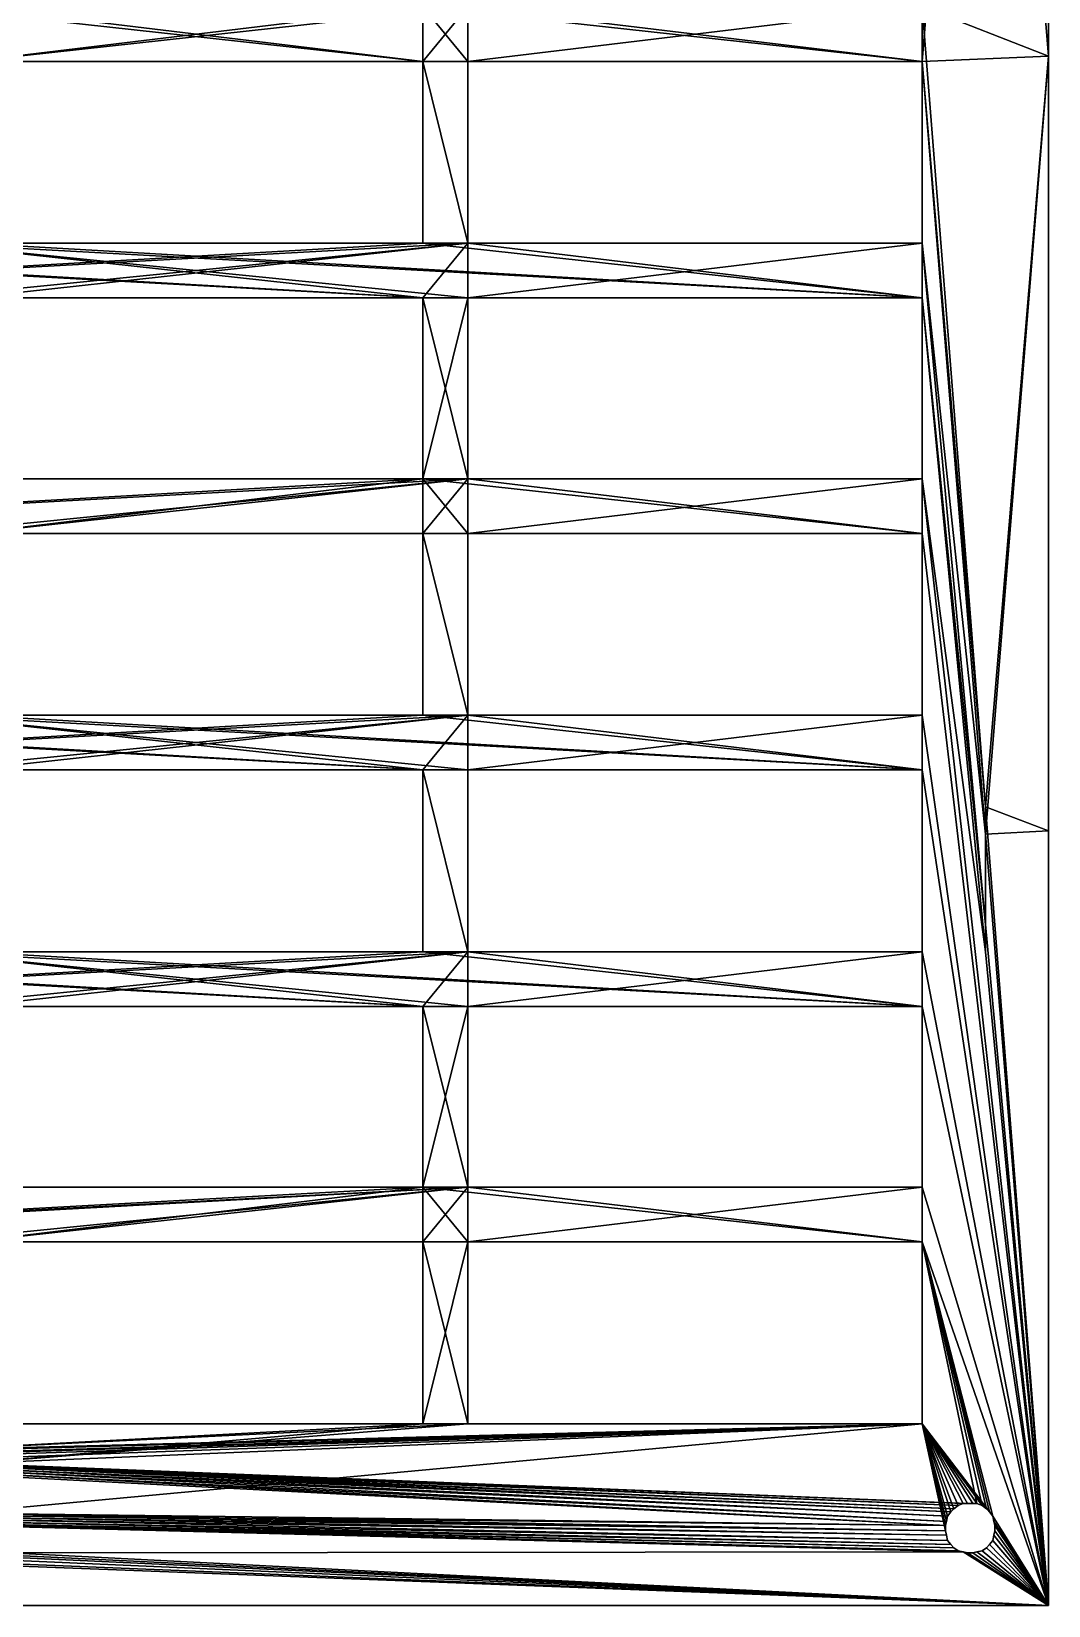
# Model space of a CAD drawing. Header units: metres. Extents: x 43 to 150, y -175 to -25.
# Drawn here: x 100.7 to 149.8, y -175.2 to -99.1 of the extents above; entities that cross this region are included whole.
import ezdxf

# ---------------------------------------------------------------- set-up
doc = ezdxf.new("R2010")
doc.units = ezdxf.units.M

msp = doc.modelspace()

# ---------------------------------------------------------------- linework, layer by layer
at = {"layer": 'STL2DXF'}
for points in [[(149.808, -62.891, 1.27), (143.712, -97.943, 1.27), (149.808, -100.331, 1.27)], [(143.712, -100.585), (146.76, -63.044), (149.808, -100.331)], [(143.712, -100.585), (143.712, -97.943), (146.76, -63.044)], [(149.808, -62.891), (149.808, -100.331), (146.76, -63.044)], [(149.808, -62.891, 0.305), (149.808, -100.331), (149.808, -62.891)], [(149.808, -62.891, 1.27), (149.808, -100.331, 1.27), (149.808, -62.891, 0.914)], [(149.808, -62.891, 0.914), (149.808, -100.331, 0.61), (149.808, -62.891, 0.305)], [(149.808, -100.331), (149.808, -62.891, 0.305), (149.808, -100.331, 0.61)], [(149.808, -100.331, 0.61), (149.808, -62.891, 0.914), (149.808, -100.331, 1.27)], [(95.503, -97.943), (97.688, -97.943), (119.582, -100.585)], [(119.582, -100.585), (97.688, -100.585), (95.503, -97.943)], [(121.767, -97.943, 1.27), (97.688, -100.585, 1.27), (119.582, -100.585, 1.27)], [(97.688, -100.585, 1.27), (119.582, -97.943, 1.27), (97.688, -97.943, 1.27)], [(97.688, -100.585, 1.27), (121.767, -97.943, 1.27), (119.582, -97.943, 1.27)], [(119.582, -97.943), (119.582, -100.585), (97.688, -97.943)], [(121.767, -97.943, 1.27), (119.582, -100.585, 1.27), (121.767, -100.585, 1.27)], [(119.582, -100.585), (119.582, -97.943), (121.767, -100.585)], [(143.712, -100.585), (121.767, -100.585), (119.582, -97.943)], [(119.582, -97.943), (121.767, -97.943), (143.712, -100.585)], [(121.767, -100.585, 1.27), (143.712, -97.943, 1.27), (121.767, -97.943, 1.27)], [(143.712, -97.943, 1.27), (121.767, -100.585, 1.27), (143.712, -100.585, 1.27)], [(143.712, -97.943), (143.712, -100.585), (121.767, -97.943)], [(149.808, -100.331, 1.27), (143.712, -97.943, 1.27), (146.76, -136.602, 1.27)], [(143.712, -100.585, 1.27), (146.76, -136.602, 1.27), (143.712, -97.943, 1.27)], [(149.808, -100.331), (146.76, -137.923), (143.712, -100.585)], [(149.808, -100.331, 1.27), (146.76, -136.602, 1.27), (149.808, -137.77, 1.27)], [(149.808, -100.331), (149.808, -137.77), (146.76, -137.923)], [(149.808, -137.77, 0.914), (149.808, -100.331, 1.27), (149.808, -137.77, 1.27)], [(149.808, -100.331, 1.27), (149.808, -137.77, 0.914), (149.808, -100.331, 0.61)], [(149.808, -137.77, 0.305), (149.808, -100.331, 0.61), (149.808, -137.77, 0.914)], [(149.808, -100.331, 0.61), (149.808, -137.77, 0.305), (149.808, -100.331)], [(149.808, -137.77), (149.808, -100.331), (149.808, -137.77, 0.305)], [(119.582, -100.585, 1.27), (97.688, -100.585, 1.27), (97.688, -100.585)], [(97.688, -100.585), (119.582, -100.585), (119.582, -100.585, 1.27)], [(119.582, -109.373, 1.27), (121.767, -109.373, 1.27), (119.582, -100.585, 1.27)], [(121.767, -100.585, 1.27), (119.582, -100.585, 1.27), (121.767, -109.373, 1.27)], [(121.767, -100.585), (121.767, -109.373), (119.582, -100.585)], [(119.582, -109.373), (119.582, -100.585), (121.767, -109.373)], [(119.582, -109.373), (119.582, -109.373, 1.27), (119.582, -100.585)], [(119.582, -100.585, 1.27), (119.582, -100.585), (119.582, -109.373, 1.27)], [(143.712, -100.585, 1.27), (121.767, -100.585, 1.27), (121.767, -100.585)], [(121.767, -100.585), (143.712, -100.585), (143.712, -100.585, 1.27)], [(121.767, -109.373), (121.767, -100.585, 1.27), (121.767, -109.373, 1.27)], [(121.767, -100.585, 1.27), (121.767, -109.373), (121.767, -100.585)], [(146.76, -136.602, 1.27), (143.712, -100.585, 1.27), (146.76, -137.923, 1.27)], [(143.712, -109.373, 1.27), (146.76, -137.923, 1.27), (143.712, -100.585, 1.27)], [(143.712, -109.373), (143.712, -100.585), (146.76, -137.923)], [(143.712, -109.373), (143.712, -109.373, 1.27), (143.712, -100.585)], [(143.712, -100.585, 1.27), (143.712, -100.585), (143.712, -109.373, 1.27)], [(119.582, -112.015), (97.688, -112.015), (71.373, -109.373)], [(71.373, -109.373), (73.558, -109.373), (119.582, -112.015)], [(121.767, -109.373, 1.27), (73.558, -112.015, 1.27), (95.503, -112.015, 1.27)], [(73.558, -112.015, 1.27), (119.582, -109.373, 1.27), (97.688, -109.373, 1.27)], [(73.558, -112.015, 1.27), (121.767, -109.373, 1.27), (119.582, -109.373, 1.27)], [(73.558, -109.373), (95.503, -109.373), (119.582, -112.015)], [(121.767, -109.373, 1.27), (95.503, -112.015, 1.27), (97.688, -112.015, 1.27)], [(121.767, -112.015), (119.582, -112.015), (95.503, -109.373)], [(143.712, -112.015), (121.767, -112.015), (95.503, -109.373)], [(95.503, -109.373), (97.688, -109.373), (143.712, -112.015)], [(121.767, -109.373, 1.27), (97.688, -112.015, 1.27), (119.582, -112.015, 1.27)], [(97.688, -109.373), (119.582, -109.373), (143.712, -112.015)], [(119.582, -109.373, 1.27), (119.582, -109.373), (97.688, -109.373, 1.27)], [(97.688, -109.373), (97.688, -109.373, 1.27), (119.582, -109.373)], [(121.767, -109.373, 1.27), (119.582, -112.015, 1.27), (121.767, -112.015, 1.27)], [(119.582, -109.373), (121.767, -109.373), (143.712, -112.015)], [(121.767, -112.015, 1.27), (143.712, -109.373, 1.27), (121.767, -109.373, 1.27)], [(143.712, -109.373, 1.27), (121.767, -112.015, 1.27), (143.712, -112.015, 1.27)], [(143.712, -109.373), (143.712, -112.015), (121.767, -109.373)], [(143.712, -109.373, 1.27), (143.712, -109.373), (121.767, -109.373, 1.27)], [(121.767, -109.373), (121.767, -109.373, 1.27), (143.712, -109.373)], [(146.76, -137.923, 1.27), (143.712, -109.373, 1.27), (146.76, -142.292, 1.27)], [(143.712, -112.015, 1.27), (146.76, -142.292, 1.27), (143.712, -109.373, 1.27)], [(143.712, -112.015), (143.712, -109.373), (146.76, -142.292)], [(146.76, -137.923), (146.76, -142.292), (143.712, -109.373)], [(119.582, -112.015, 1.27), (97.688, -112.015, 1.27), (97.688, -112.015)], [(97.688, -112.015), (119.582, -112.015), (119.582, -112.015, 1.27)], [(119.582, -120.752, 1.27), (121.767, -120.752, 1.27), (119.582, -112.015, 1.27)], [(121.767, -112.015, 1.27), (119.582, -112.015, 1.27), (121.767, -120.752, 1.27)], [(121.767, -112.015), (121.767, -120.752), (119.582, -120.752)], [(119.582, -120.752), (119.582, -112.015), (121.767, -112.015)], [(119.582, -120.752), (119.582, -120.752, 1.27), (119.582, -112.015)], [(119.582, -112.015, 1.27), (119.582, -112.015), (119.582, -120.752, 1.27)], [(143.712, -112.015, 1.27), (121.767, -112.015, 1.27), (121.767, -112.015)], [(121.767, -112.015), (143.712, -112.015), (143.712, -112.015, 1.27)], [(121.767, -120.752), (121.767, -112.015, 1.27), (121.767, -120.752, 1.27)], [(121.767, -112.015, 1.27), (121.767, -120.752), (121.767, -112.015)], [(146.76, -142.292, 1.27), (143.712, -112.015, 1.27), (146.76, -143.612, 1.27)], [(143.712, -120.752, 1.27), (146.76, -143.612, 1.27), (143.712, -112.015, 1.27)], [(143.712, -120.752), (143.712, -112.015), (146.76, -143.612)], [(146.76, -142.292), (146.76, -143.612), (143.712, -112.015)], [(143.712, -120.752), (143.712, -120.752, 1.27), (143.712, -112.015)], [(143.712, -112.015, 1.27), (143.712, -112.015), (143.712, -120.752, 1.27)], [(73.558, -123.394, 1.27), (119.582, -120.752, 1.27), (97.688, -120.752, 1.27)], [(73.558, -123.394, 1.27), (121.767, -120.752, 1.27), (119.582, -120.752, 1.27)], [(121.767, -120.752, 1.27), (73.558, -123.394, 1.27), (95.503, -123.394, 1.27)], [(121.767, -120.752, 1.27), (95.503, -123.394, 1.27), (97.688, -123.394, 1.27)], [(121.767, -120.752, 1.27), (97.688, -123.394, 1.27), (119.582, -123.394, 1.27)], [(119.582, -120.752), (119.582, -123.394), (97.688, -123.394)], [(97.688, -123.394), (97.688, -120.752), (119.582, -120.752)], [(119.582, -120.752, 1.27), (119.582, -120.752), (97.688, -120.752, 1.27)], [(97.688, -120.752), (97.688, -120.752, 1.27), (119.582, -120.752)], [(121.767, -120.752, 1.27), (119.582, -123.394, 1.27), (121.767, -123.394, 1.27)], [(143.712, -123.394), (121.767, -123.394), (119.582, -120.752)], [(119.582, -120.752), (121.767, -120.752), (143.712, -123.394)], [(119.582, -123.394), (119.582, -120.752), (121.767, -123.394)], [(121.767, -123.394, 1.27), (143.712, -120.752, 1.27), (121.767, -120.752, 1.27)], [(143.712, -120.752, 1.27), (121.767, -123.394, 1.27), (143.712, -123.394, 1.27)], [(143.712, -120.752), (143.712, -123.394), (121.767, -120.752)], [(143.712, -120.752, 1.27), (143.712, -120.752), (121.767, -120.752, 1.27)], [(121.767, -120.752), (121.767, -120.752, 1.27), (143.712, -120.752)], [(143.712, -120.752, 1.27), (149.808, -175.21, 1.27), (146.76, -143.612, 1.27)], [(143.712, -123.394, 1.27), (149.808, -175.21, 1.27), (143.712, -120.752, 1.27)], [(143.712, -123.394), (143.712, -120.752), (149.808, -175.21)], [(143.712, -120.752), (146.76, -143.612), (149.808, -175.21)], [(119.582, -123.394, 1.27), (97.688, -123.394, 1.27), (97.688, -123.394)], [(97.688, -123.394), (119.582, -123.394), (119.582, -123.394, 1.27)], [(119.582, -132.182, 1.27), (121.767, -132.182, 1.27), (119.582, -123.394, 1.27)], [(121.767, -123.394, 1.27), (119.582, -123.394, 1.27), (121.767, -132.182, 1.27)], [(121.767, -123.394), (121.767, -132.182), (119.582, -123.394)], [(119.582, -132.182), (119.582, -123.394), (121.767, -132.182)], [(119.582, -132.182), (119.582, -132.182, 1.27), (119.582, -123.394)], [(119.582, -123.394, 1.27), (119.582, -123.394), (119.582, -132.182, 1.27)], [(143.712, -123.394, 1.27), (121.767, -123.394, 1.27), (121.767, -123.394)], [(121.767, -123.394), (143.712, -123.394), (143.712, -123.394, 1.27)], [(121.767, -132.182), (121.767, -123.394, 1.27), (121.767, -132.182, 1.27)], [(121.767, -123.394, 1.27), (121.767, -132.182), (121.767, -123.394)], [(143.712, -132.182, 1.27), (149.808, -175.21, 1.27), (143.712, -123.394, 1.27)], [(143.712, -132.182), (143.712, -123.394), (149.808, -175.21)], [(143.712, -132.182), (143.712, -132.182, 1.27), (143.712, -123.394)], [(143.712, -123.394, 1.27), (143.712, -123.394), (143.712, -132.182, 1.27)], [(119.582, -134.824), (97.688, -134.824), (71.373, -132.182)], [(71.373, -132.182), (73.558, -132.182), (119.582, -134.824)], [(73.558, -134.824, 1.27), (119.582, -132.182, 1.27), (97.688, -132.182, 1.27)], [(73.558, -134.824, 1.27), (121.767, -132.182, 1.27), (119.582, -132.182, 1.27)], [(121.767, -132.182, 1.27), (73.558, -134.824, 1.27), (95.503, -134.824, 1.27)], [(73.558, -132.182), (95.503, -132.182), (119.582, -134.824)], [(121.767, -132.182, 1.27), (95.503, -134.824, 1.27), (97.688, -134.824, 1.27)], [(121.767, -134.824), (119.582, -134.824), (95.503, -132.182)], [(143.712, -134.824), (121.767, -134.824), (95.503, -132.182)], [(95.503, -132.182), (97.688, -132.182), (143.712, -134.824)], [(121.767, -132.182, 1.27), (97.688, -134.824, 1.27), (119.582, -134.824, 1.27)], [(97.688, -132.182), (119.582, -132.182), (143.712, -134.824)], [(119.582, -132.182, 1.27), (119.582, -132.182), (97.688, -132.182, 1.27)], [(97.688, -132.182), (97.688, -132.182, 1.27), (119.582, -132.182)], [(121.767, -132.182, 1.27), (119.582, -134.824, 1.27), (121.767, -134.824, 1.27)], [(119.582, -132.182), (121.767, -132.182), (143.712, -134.824)], [(121.767, -134.824, 1.27), (143.712, -132.182, 1.27), (121.767, -132.182, 1.27)], [(143.712, -132.182, 1.27), (121.767, -134.824, 1.27), (143.712, -134.824, 1.27)], [(143.712, -132.182), (143.712, -134.824), (121.767, -132.182)], [(143.712, -132.182, 1.27), (143.712, -132.182), (121.767, -132.182, 1.27)], [(121.767, -132.182), (121.767, -132.182, 1.27), (143.712, -132.182)], [(143.712, -134.824, 1.27), (149.808, -175.21, 1.27), (143.712, -132.182, 1.27)], [(143.712, -134.824), (143.712, -132.182), (149.808, -175.21)], [(119.582, -134.824, 1.27), (97.688, -134.824, 1.27), (97.688, -134.824)], [(97.688, -134.824), (119.582, -134.824), (119.582, -134.824, 1.27)], [(119.582, -143.612, 1.27), (121.767, -143.612, 1.27), (119.582, -134.824, 1.27)], [(121.767, -134.824, 1.27), (119.582, -134.824, 1.27), (121.767, -143.612, 1.27)], [(121.767, -134.824), (121.767, -143.612), (119.582, -134.824)], [(119.582, -143.612), (119.582, -134.824), (121.767, -143.612)], [(119.582, -143.612), (119.582, -143.612, 1.27), (119.582, -134.824)], [(119.582, -134.824, 1.27), (119.582, -134.824), (119.582, -143.612, 1.27)], [(143.712, -134.824, 1.27), (121.767, -134.824, 1.27), (121.767, -134.824)], [(121.767, -134.824), (143.712, -134.824), (143.712, -134.824, 1.27)], [(121.767, -143.612), (121.767, -134.824, 1.27), (121.767, -143.612, 1.27)], [(121.767, -134.824, 1.27), (121.767, -143.612), (121.767, -134.824)], [(143.712, -143.612, 1.27), (149.808, -175.21, 1.27), (143.712, -134.824, 1.27)], [(143.712, -143.612), (143.712, -134.824), (149.808, -175.21)], [(143.712, -143.612), (143.712, -143.612, 1.27), (143.712, -134.824)], [(143.712, -134.824, 1.27), (143.712, -134.824), (143.712, -143.612, 1.27)], [(149.808, -137.77, 1.27), (146.76, -136.602, 1.27), (149.808, -175.21, 1.27)], [(146.76, -137.923, 1.27), (149.808, -175.21, 1.27), (146.76, -136.602, 1.27)], [(149.808, -137.77), (149.808, -175.21), (146.76, -137.923)], [(146.76, -142.292, 1.27), (149.808, -175.21, 1.27), (146.76, -137.923, 1.27)], [(146.76, -142.292), (146.76, -137.923), (149.808, -175.21)], [(149.808, -137.77, 1.27), (149.808, -175.21, 1.27), (149.808, -137.77, 0.914)], [(149.808, -137.77, 0.305), (149.808, -175.21), (149.808, -137.77)], [(149.808, -137.77, 0.914), (149.808, -175.21, 1.27), (149.808, -137.77, 0.305)], [(149.808, -175.21), (149.808, -137.77, 0.305), (149.808, -175.21, 1.27)], [(146.76, -143.612, 1.27), (149.808, -175.21, 1.27), (146.76, -142.292, 1.27)], [(146.76, -143.612), (146.76, -142.292), (149.808, -175.21)], [(119.582, -146.254), (97.688, -146.254), (71.373, -143.612)], [(71.373, -143.612), (73.558, -143.612), (119.582, -146.254)], [(73.558, -146.254, 1.27), (119.582, -143.612, 1.27), (97.688, -143.612, 1.27)], [(73.558, -146.254, 1.27), (121.767, -143.612, 1.27), (119.582, -143.612, 1.27)], [(121.767, -143.612, 1.27), (73.558, -146.254, 1.27), (95.503, -146.254, 1.27)], [(73.558, -143.612), (95.503, -143.612), (119.582, -146.254)], [(121.767, -143.612, 1.27), (95.503, -146.254, 1.27), (97.688, -146.254, 1.27)], [(121.767, -146.254), (119.582, -146.254), (95.503, -143.612)], [(143.712, -146.254), (121.767, -146.254), (95.503, -143.612)], [(95.503, -143.612), (97.688, -143.612), (143.712, -146.254)], [(121.767, -143.612, 1.27), (97.688, -146.254, 1.27), (119.582, -146.254, 1.27)], [(97.688, -143.612), (119.582, -143.612), (143.712, -146.254)], [(119.582, -143.612, 1.27), (119.582, -143.612), (97.688, -143.612, 1.27)], [(97.688, -143.612), (97.688, -143.612, 1.27), (119.582, -143.612)], [(121.767, -143.612, 1.27), (119.582, -146.254, 1.27), (121.767, -146.254, 1.27)], [(119.582, -143.612), (121.767, -143.612), (143.712, -146.254)], [(121.767, -146.254, 1.27), (143.712, -143.612, 1.27), (121.767, -143.612, 1.27)], [(143.712, -143.612, 1.27), (121.767, -146.254, 1.27), (143.712, -146.254, 1.27)], [(143.712, -143.612), (143.712, -146.254), (121.767, -143.612)], [(143.712, -143.612, 1.27), (143.712, -143.612), (121.767, -143.612, 1.27)], [(121.767, -143.612), (121.767, -143.612, 1.27), (143.712, -143.612)], [(143.712, -146.254, 1.27), (149.808, -175.21, 1.27), (143.712, -143.612, 1.27)], [(143.712, -146.254), (143.712, -143.612), (149.808, -175.21)], [(97.688, -146.254), (119.582, -146.254), (119.582, -146.254, 1.27)], [(119.582, -146.254, 1.27), (97.688, -146.254, 1.27), (97.688, -146.254)], [(119.582, -154.992, 1.27), (121.767, -154.992, 1.27), (119.582, -146.254, 1.27)], [(121.767, -146.254, 1.27), (119.582, -146.254, 1.27), (121.767, -154.992, 1.27)], [(121.767, -146.254), (121.767, -154.992), (119.582, -154.992)], [(119.582, -154.992), (119.582, -146.254), (121.767, -146.254)], [(119.582, -154.992), (119.582, -154.992, 1.27), (119.582, -146.254)], [(119.582, -146.254, 1.27), (119.582, -146.254), (119.582, -154.992, 1.27)], [(121.767, -154.992), (121.767, -146.254, 1.27), (121.767, -154.992, 1.27)], [(121.767, -146.254, 1.27), (121.767, -154.992), (121.767, -146.254)], [(143.712, -146.254, 1.27), (121.767, -146.254, 1.27), (121.767, -146.254)], [(121.767, -146.254), (143.712, -146.254), (143.712, -146.254, 1.27)], [(143.712, -154.992, 1.27), (149.808, -175.21, 1.27), (143.712, -146.254, 1.27)], [(143.712, -154.992), (143.712, -146.254), (149.808, -175.21)], [(143.712, -154.992), (143.712, -154.992, 1.27), (143.712, -146.254)], [(143.712, -146.254, 1.27), (143.712, -146.254), (143.712, -154.992, 1.27)], [(71.373, -157.633, 1.27), (119.582, -154.992, 1.27), (97.688, -154.992, 1.27)], [(71.373, -157.633, 1.27), (121.767, -154.992, 1.27), (119.582, -154.992, 1.27)], [(121.767, -154.992, 1.27), (71.373, -157.633, 1.27), (73.558, -157.633, 1.27)], [(121.767, -154.992, 1.27), (73.558, -157.633, 1.27), (95.503, -157.633, 1.27)], [(121.767, -154.992, 1.27), (95.503, -157.633, 1.27), (97.688, -157.633, 1.27)], [(121.767, -154.992, 1.27), (97.688, -157.633, 1.27), (119.582, -157.633, 1.27)], [(97.688, -157.633), (97.688, -154.992), (119.582, -154.992)], [(119.582, -154.992), (119.582, -157.633), (97.688, -157.633)], [(119.582, -154.992, 1.27), (119.582, -154.992), (97.688, -154.992, 1.27)], [(97.688, -154.992), (97.688, -154.992, 1.27), (119.582, -154.992)], [(121.767, -154.992, 1.27), (119.582, -157.633, 1.27), (121.767, -157.633, 1.27)], [(143.712, -157.633), (121.767, -157.633), (119.582, -154.992)], [(119.582, -154.992), (121.767, -154.992), (143.712, -157.633)], [(119.582, -157.633), (119.582, -154.992), (121.767, -157.633)], [(121.767, -157.633, 1.27), (143.712, -154.992, 1.27), (121.767, -154.992, 1.27)], [(143.712, -154.992, 1.27), (121.767, -157.633, 1.27), (143.712, -157.633, 1.27)], [(143.712, -154.992), (143.712, -157.633), (121.767, -154.992)], [(143.712, -154.992, 1.27), (143.712, -154.992), (121.767, -154.992, 1.27)], [(121.767, -154.992), (121.767, -154.992, 1.27), (143.712, -154.992)], [(143.712, -157.633, 1.27), (149.808, -175.21, 1.27), (143.712, -154.992, 1.27)], [(143.712, -157.633), (143.712, -154.992), (149.808, -175.21)], [(119.582, -157.633, 1.27), (97.688, -157.633, 1.27), (97.688, -157.633)], [(97.688, -157.633), (119.582, -157.633), (119.582, -157.633, 1.27)], [(119.582, -166.422, 1.27), (121.767, -166.422, 1.27), (119.582, -157.633, 1.27)], [(121.767, -157.633, 1.27), (119.582, -157.633, 1.27), (121.767, -166.422, 1.27)], [(121.767, -157.633), (121.767, -166.422), (119.582, -166.422)], [(119.582, -166.422), (119.582, -157.633), (121.767, -157.633)], [(119.582, -166.422), (119.582, -166.422, 1.27), (119.582, -157.633)], [(119.582, -157.633, 1.27), (119.582, -157.633), (119.582, -166.422, 1.27)], [(121.767, -166.422), (121.767, -157.633, 1.27), (121.767, -166.422, 1.27)], [(121.767, -157.633, 1.27), (121.767, -166.422), (121.767, -157.633)], [(143.712, -157.633, 1.27), (121.767, -157.633, 1.27), (121.767, -157.633)], [(121.767, -157.633), (143.712, -157.633), (143.712, -157.633, 1.27)], [(149.808, -175.21, 1.27), (143.712, -157.633, 1.27), (147.116, -170.892, 1.27)], [(143.712, -166.422, 1.27), (146.964, -170.689, 1.27), (143.712, -157.633, 1.27)], [(147.116, -170.892, 1.27), (143.712, -157.633, 1.27), (146.964, -170.689, 1.27)], [(147.116, -170.892), (146.964, -170.689), (143.712, -157.633)], [(143.712, -166.422), (143.712, -157.633), (146.354, -170.282)], [(146.964, -170.689), (146.811, -170.536), (143.712, -157.633)], [(149.808, -175.21), (147.116, -170.892), (143.712, -157.633)], [(146.811, -170.536), (146.608, -170.384), (143.712, -157.633)], [(146.608, -170.384), (146.354, -170.282), (143.712, -157.633)], [(143.712, -166.422), (143.712, -166.422, 1.27), (143.712, -157.633)], [(143.712, -157.633, 1.27), (143.712, -157.633), (143.712, -166.422, 1.27)], [(96.011, -167.692, 1.27), (119.582, -166.422, 1.27), (97.688, -166.422, 1.27)], [(96.011, -167.692, 1.27), (121.767, -166.422, 1.27), (119.582, -166.422, 1.27)], [(96.011, -167.692, 1.27), (143.712, -166.422, 1.27), (121.767, -166.422, 1.27)], [(143.712, -166.422, 1.27), (96.011, -167.692, 1.27), (96.164, -167.742, 1.27)], [(143.712, -166.422, 1.27), (96.164, -167.742, 1.27), (96.265, -167.742, 1.27)], [(143.712, -166.422, 1.27), (96.265, -167.742, 1.27), (96.367, -167.844, 1.27)], [(143.712, -166.422, 1.27), (96.367, -167.844, 1.27), (96.418, -167.895, 1.27)], [(143.712, -166.422, 1.27), (96.418, -167.895, 1.27), (96.519, -167.996, 1.27)], [(143.712, -166.422, 1.27), (96.519, -167.996, 1.27), (96.57, -168.149, 1.27)], [(143.712, -166.422, 1.27), (96.57, -168.149, 1.27), (97.129, -170.74, 1.27)], [(97.129, -170.74, 1.27), (144.83, -171.603, 1.27), (143.712, -166.422, 1.27)], [(97.688, -168.352), (143.712, -166.422), (145.897, -170.282)], [(119.582, -166.422), (97.688, -168.352), (97.688, -166.422)], [(97.688, -168.352), (119.582, -166.422), (121.767, -166.422)], [(97.688, -168.352), (121.767, -166.422), (143.712, -166.422)], [(119.582, -166.422, 1.27), (119.582, -166.422), (97.688, -166.422, 1.27)], [(97.688, -166.422), (97.688, -166.422, 1.27), (119.582, -166.422)], [(143.712, -166.422, 1.27), (143.712, -166.422), (121.767, -166.422, 1.27)], [(121.767, -166.422), (121.767, -166.422, 1.27), (143.712, -166.422)], [(145.44, -170.384, 1.27), (143.712, -166.422, 1.27), (145.236, -170.536, 1.27)], [(145.084, -170.689, 1.27), (143.712, -166.422, 1.27), (144.932, -170.892, 1.27)], [(144.932, -170.892, 1.27), (143.712, -166.422, 1.27), (144.881, -171.146, 1.27)], [(145.236, -170.536, 1.27), (143.712, -166.422, 1.27), (145.084, -170.689, 1.27)], [(145.694, -170.282, 1.27), (143.712, -166.422, 1.27), (145.44, -170.384, 1.27)], [(144.881, -171.146, 1.27), (143.712, -166.422, 1.27), (144.83, -171.349, 1.27)], [(145.897, -170.282, 1.27), (143.712, -166.422, 1.27), (145.694, -170.282, 1.27)], [(144.83, -171.349, 1.27), (143.712, -166.422, 1.27), (144.83, -171.603, 1.27)], [(146.151, -170.282, 1.27), (143.712, -166.422, 1.27), (145.897, -170.282, 1.27)], [(146.354, -170.282, 1.27), (143.712, -166.422, 1.27), (146.151, -170.282, 1.27)], [(146.608, -170.384, 1.27), (143.712, -166.422, 1.27), (146.354, -170.282, 1.27)], [(146.811, -170.536, 1.27), (143.712, -166.422, 1.27), (146.608, -170.384, 1.27)], [(146.964, -170.689, 1.27), (143.712, -166.422, 1.27), (146.811, -170.536, 1.27)], [(146.151, -170.282), (145.897, -170.282), (143.712, -166.422)], [(146.354, -170.282), (146.151, -170.282), (143.712, -166.422)], [(97.129, -168.86), (97.18, -168.758), (144.83, -171.349)], [(97.129, -170.74), (97.129, -168.86), (144.83, -171.349)], [(97.18, -168.758), (97.23, -168.657), (144.881, -171.146)], [(144.881, -171.146), (144.83, -171.349), (97.18, -168.758)], [(97.23, -168.657), (97.281, -168.555), (144.932, -170.892)], [(144.932, -170.892), (144.881, -171.146), (97.23, -168.657)], [(97.281, -168.555), (97.383, -168.454), (145.084, -170.689)], [(145.084, -170.689), (144.932, -170.892), (97.281, -168.555)], [(97.383, -168.454), (97.484, -168.403), (145.236, -170.536)], [(145.236, -170.536), (145.084, -170.689), (97.383, -168.454)], [(97.484, -168.403), (97.586, -168.352), (145.44, -170.384)], [(145.44, -170.384), (145.236, -170.536), (97.484, -168.403)], [(145.694, -170.282), (145.44, -170.384), (97.586, -168.352)], [(97.586, -168.352), (97.688, -168.352), (145.694, -170.282)], [(145.897, -170.282), (145.694, -170.282), (97.688, -168.352)], [(145.44, -170.384, 1.27), (145.236, -170.536, 1.27), (145.236, -170.536)], [(145.236, -170.536), (145.44, -170.384), (145.44, -170.384, 1.27)], [(145.694, -170.282, 1.27), (145.44, -170.384, 1.27), (145.44, -170.384)], [(145.44, -170.384), (145.694, -170.282), (145.694, -170.282, 1.27)], [(145.897, -170.282, 1.27), (145.694, -170.282, 1.27), (145.694, -170.282)], [(145.694, -170.282), (145.897, -170.282), (145.897, -170.282, 1.27)], [(146.151, -170.282, 1.27), (145.897, -170.282, 1.27), (145.897, -170.282)], [(145.897, -170.282), (146.151, -170.282), (146.151, -170.282, 1.27)], [(146.354, -170.282, 1.27), (146.151, -170.282, 1.27), (146.151, -170.282)], [(146.151, -170.282), (146.354, -170.282), (146.354, -170.282, 1.27)], [(146.608, -170.384, 1.27), (146.354, -170.282, 1.27), (146.354, -170.282)], [(146.354, -170.282), (146.608, -170.384), (146.608, -170.384, 1.27)], [(146.811, -170.536, 1.27), (146.608, -170.384, 1.27), (146.608, -170.384)], [(146.608, -170.384), (146.811, -170.536), (146.811, -170.536, 1.27)], [(144.83, -171.603, 1.27), (97.129, -170.74, 1.27), (97.129, -170.841, 1.27)], [(97.129, -170.841), (97.129, -170.74), (144.83, -171.349)], [(144.83, -171.603, 1.27), (97.129, -170.841, 1.27), (97.129, -170.943, 1.27)], [(144.83, -171.349), (144.83, -171.603), (97.129, -170.841)], [(144.83, -171.603), (97.129, -170.943), (97.129, -170.841)], [(144.881, -171.806, 1.27), (97.129, -170.943, 1.27), (97.18, -171.044, 1.27)], [(97.129, -170.943, 1.27), (144.881, -171.806, 1.27), (144.83, -171.603, 1.27)], [(144.881, -171.806), (97.18, -171.044), (97.129, -170.943)], [(97.129, -170.943), (144.83, -171.603), (144.881, -171.806)], [(144.932, -172.06, 1.27), (97.18, -171.044, 1.27), (97.281, -171.146, 1.27)], [(97.18, -171.044, 1.27), (144.932, -172.06, 1.27), (144.881, -171.806, 1.27)], [(144.932, -172.06), (97.281, -171.146), (97.18, -171.044)], [(97.18, -171.044), (144.881, -171.806), (144.932, -172.06)], [(145.084, -172.264, 1.27), (97.281, -171.146, 1.27), (97.332, -171.248, 1.27)], [(97.281, -171.146, 1.27), (145.084, -172.264, 1.27), (144.932, -172.06, 1.27)], [(145.084, -172.264), (97.332, -171.248), (97.281, -171.146)], [(97.281, -171.146), (144.932, -172.06), (145.084, -172.264)], [(144.881, -171.146, 1.27), (144.83, -171.349), (144.881, -171.146)], [(144.83, -171.349), (144.881, -171.146, 1.27), (144.83, -171.349, 1.27)], [(144.932, -170.892, 1.27), (144.881, -171.146), (144.932, -170.892)], [(144.881, -171.146), (144.932, -170.892, 1.27), (144.881, -171.146, 1.27)], [(145.084, -170.689, 1.27), (144.932, -170.892), (145.084, -170.689)], [(144.932, -170.892), (145.084, -170.689, 1.27), (144.932, -170.892, 1.27)], [(145.236, -170.536, 1.27), (145.084, -170.689), (145.236, -170.536)], [(145.084, -170.689), (145.236, -170.536, 1.27), (145.084, -170.689, 1.27)], [(146.964, -170.689), (146.964, -170.689, 1.27), (146.811, -170.536)], [(146.811, -170.536, 1.27), (146.811, -170.536), (146.964, -170.689, 1.27)], [(147.116, -170.892), (147.116, -170.892, 1.27), (146.964, -170.689)], [(146.964, -170.689, 1.27), (146.964, -170.689), (147.116, -170.892, 1.27)], [(149.808, -175.21, 1.27), (147.116, -170.892, 1.27), (147.167, -171.146, 1.27)], [(149.808, -175.21), (147.167, -171.146), (147.116, -170.892)], [(147.167, -171.146), (147.167, -171.146, 1.27), (147.116, -170.892)], [(147.116, -170.892, 1.27), (147.116, -170.892), (147.167, -171.146, 1.27)], [(149.808, -175.21, 1.27), (147.167, -171.146, 1.27), (147.218, -171.349, 1.27)], [(149.808, -175.21), (147.218, -171.349), (147.167, -171.146)], [(147.218, -171.349), (147.218, -171.349, 1.27), (147.167, -171.146)], [(147.167, -171.146, 1.27), (147.167, -171.146), (147.218, -171.349, 1.27)], [(97.332, -171.248, 1.27), (145.236, -172.416, 1.27), (145.084, -172.264, 1.27)], [(145.236, -172.416, 1.27), (97.332, -171.248, 1.27), (97.434, -171.298, 1.27)], [(145.236, -172.416), (97.434, -171.298), (97.332, -171.248)], [(97.332, -171.248), (145.084, -172.264), (145.236, -172.416)], [(97.434, -171.298, 1.27), (145.44, -172.568, 1.27), (145.236, -172.416, 1.27)], [(145.44, -172.568, 1.27), (97.434, -171.298, 1.27), (97.535, -171.349, 1.27)], [(145.44, -172.568), (97.535, -171.349), (97.434, -171.298)], [(97.434, -171.298), (145.236, -172.416), (145.44, -172.568)], [(97.535, -171.349, 1.27), (145.694, -172.619, 1.27), (145.44, -172.568, 1.27)], [(145.694, -172.619, 1.27), (97.535, -171.349, 1.27), (99.618, -172.67, 1.27)], [(145.694, -172.619), (99.618, -172.67), (97.535, -171.349)], [(97.535, -171.349), (145.44, -172.568), (145.694, -172.619)], [(144.83, -171.349, 1.27), (144.83, -171.603), (144.83, -171.349)], [(144.83, -171.603), (144.83, -171.349, 1.27), (144.83, -171.603, 1.27)], [(144.83, -171.603, 1.27), (144.881, -171.806), (144.83, -171.603)], [(144.881, -171.806), (144.83, -171.603, 1.27), (144.881, -171.806, 1.27)], [(144.881, -171.806, 1.27), (144.932, -172.06), (144.881, -171.806)], [(144.932, -172.06), (144.881, -171.806, 1.27), (144.932, -172.06, 1.27)], [(147.116, -172.06, 1.27), (149.808, -175.21, 1.27), (147.167, -171.806, 1.27)], [(147.116, -172.06), (147.167, -171.806), (149.808, -175.21)], [(147.116, -172.06), (147.116, -172.06, 1.27), (147.167, -171.806)], [(147.167, -171.806, 1.27), (147.167, -171.806), (147.116, -172.06, 1.27)], [(147.167, -171.806, 1.27), (149.808, -175.21, 1.27), (147.218, -171.603, 1.27)], [(147.167, -171.806), (147.218, -171.603), (149.808, -175.21)], [(147.167, -171.806), (147.167, -171.806, 1.27), (147.218, -171.603)], [(147.218, -171.603, 1.27), (147.218, -171.603), (147.167, -171.806, 1.27)], [(147.218, -171.603, 1.27), (149.808, -175.21, 1.27), (147.218, -171.349, 1.27)], [(147.218, -171.603), (147.218, -171.349), (149.808, -175.21)], [(147.218, -171.603), (147.218, -171.603, 1.27), (147.218, -171.349)], [(147.218, -171.349, 1.27), (147.218, -171.349), (147.218, -171.603, 1.27)], [(99.618, -172.67, 1.27), (149.808, -175.21, 1.27), (145.694, -172.619, 1.27)], [(99.618, -172.67), (145.694, -172.619), (149.808, -175.21)], [(99.618, -172.772, 1.27), (149.808, -175.21, 1.27), (99.618, -172.67, 1.27)], [(99.618, -172.772), (99.618, -172.67), (149.808, -175.21)], [(144.932, -172.06, 1.27), (145.084, -172.264), (144.932, -172.06)], [(145.084, -172.264), (144.932, -172.06, 1.27), (145.084, -172.264, 1.27)], [(145.084, -172.264, 1.27), (145.236, -172.416), (145.084, -172.264)], [(145.236, -172.416), (145.084, -172.264, 1.27), (145.236, -172.416, 1.27)], [(145.236, -172.416), (145.236, -172.416, 1.27), (145.44, -172.568)], [(145.44, -172.568, 1.27), (145.44, -172.568), (145.236, -172.416, 1.27)], [(145.44, -172.568), (145.44, -172.568, 1.27), (145.694, -172.619)], [(145.694, -172.619, 1.27), (145.694, -172.619), (145.44, -172.568, 1.27)], [(145.694, -172.619, 1.27), (149.808, -175.21, 1.27), (145.897, -172.67, 1.27)], [(145.694, -172.619), (145.897, -172.67), (149.808, -175.21)], [(145.694, -172.619), (145.694, -172.619, 1.27), (145.897, -172.67)], [(145.897, -172.67, 1.27), (145.897, -172.67), (145.694, -172.619, 1.27)], [(145.897, -172.67, 1.27), (149.808, -175.21, 1.27), (146.151, -172.67, 1.27)], [(145.897, -172.67), (146.151, -172.67), (149.808, -175.21)], [(145.897, -172.67), (145.897, -172.67, 1.27), (146.151, -172.67)], [(146.151, -172.67, 1.27), (146.151, -172.67), (145.897, -172.67, 1.27)], [(146.151, -172.67, 1.27), (149.808, -175.21, 1.27), (146.354, -172.619, 1.27)], [(146.151, -172.67), (146.354, -172.619), (149.808, -175.21)], [(146.151, -172.67), (146.151, -172.67, 1.27), (146.354, -172.619)], [(146.354, -172.619, 1.27), (146.354, -172.619), (146.151, -172.67, 1.27)], [(146.354, -172.619, 1.27), (149.808, -175.21, 1.27), (146.608, -172.568, 1.27)], [(146.354, -172.619), (146.608, -172.568), (149.808, -175.21)], [(146.354, -172.619), (146.354, -172.619, 1.27), (146.608, -172.568)], [(146.608, -172.568, 1.27), (146.608, -172.568), (146.354, -172.619, 1.27)], [(146.608, -172.568, 1.27), (149.808, -175.21, 1.27), (146.811, -172.416, 1.27)], [(146.608, -172.568), (146.811, -172.416), (149.808, -175.21)], [(146.608, -172.568), (146.608, -172.568, 1.27), (146.811, -172.416)], [(146.811, -172.416, 1.27), (146.811, -172.416), (146.608, -172.568, 1.27)], [(146.811, -172.416, 1.27), (149.808, -175.21, 1.27), (146.964, -172.264, 1.27)], [(146.811, -172.416), (146.964, -172.264), (149.808, -175.21)], [(146.811, -172.416), (146.811, -172.416, 1.27), (146.964, -172.264)], [(146.964, -172.264, 1.27), (146.964, -172.264), (146.811, -172.416, 1.27)], [(146.964, -172.264, 1.27), (149.808, -175.21, 1.27), (147.116, -172.06, 1.27)], [(146.964, -172.264), (147.116, -172.06), (149.808, -175.21)], [(146.964, -172.264), (146.964, -172.264, 1.27), (147.116, -172.06)], [(147.116, -172.06, 1.27), (147.116, -172.06), (146.964, -172.264, 1.27)], [(96.519, -175.21, 1.27), (149.808, -175.21, 1.27), (99.313, -173.28, 1.27)], [(96.519, -175.21), (99.313, -173.28), (149.808, -175.21)], [(99.313, -173.28, 1.27), (149.808, -175.21, 1.27), (99.415, -173.178, 1.27)], [(99.313, -173.28), (99.415, -173.178), (149.808, -175.21)], [(99.415, -173.178, 1.27), (149.808, -175.21, 1.27), (99.567, -173.026, 1.27)], [(99.415, -173.178), (99.567, -173.026), (149.808, -175.21)], [(99.567, -172.873, 1.27), (149.808, -175.21, 1.27), (99.618, -172.772, 1.27)], [(99.567, -172.873), (99.618, -172.772), (149.808, -175.21)], [(99.567, -173.026, 1.27), (149.808, -175.21, 1.27), (99.567, -172.873, 1.27)], [(99.567, -173.026), (99.567, -172.873), (149.808, -175.21)], [(149.808, -175.21, 1.27), (96.519, -175.21, 0.61), (149.808, -175.21)], [(149.808, -175.21, 1.27), (96.519, -175.21, 1.27), (96.519, -175.21, 0.61)], [(96.519, -175.21), (149.808, -175.21), (96.519, -175.21, 0.61)]]:
    msp.add_3dface(points, dxfattribs=at)

doc.saveas('drawing.dxf')
